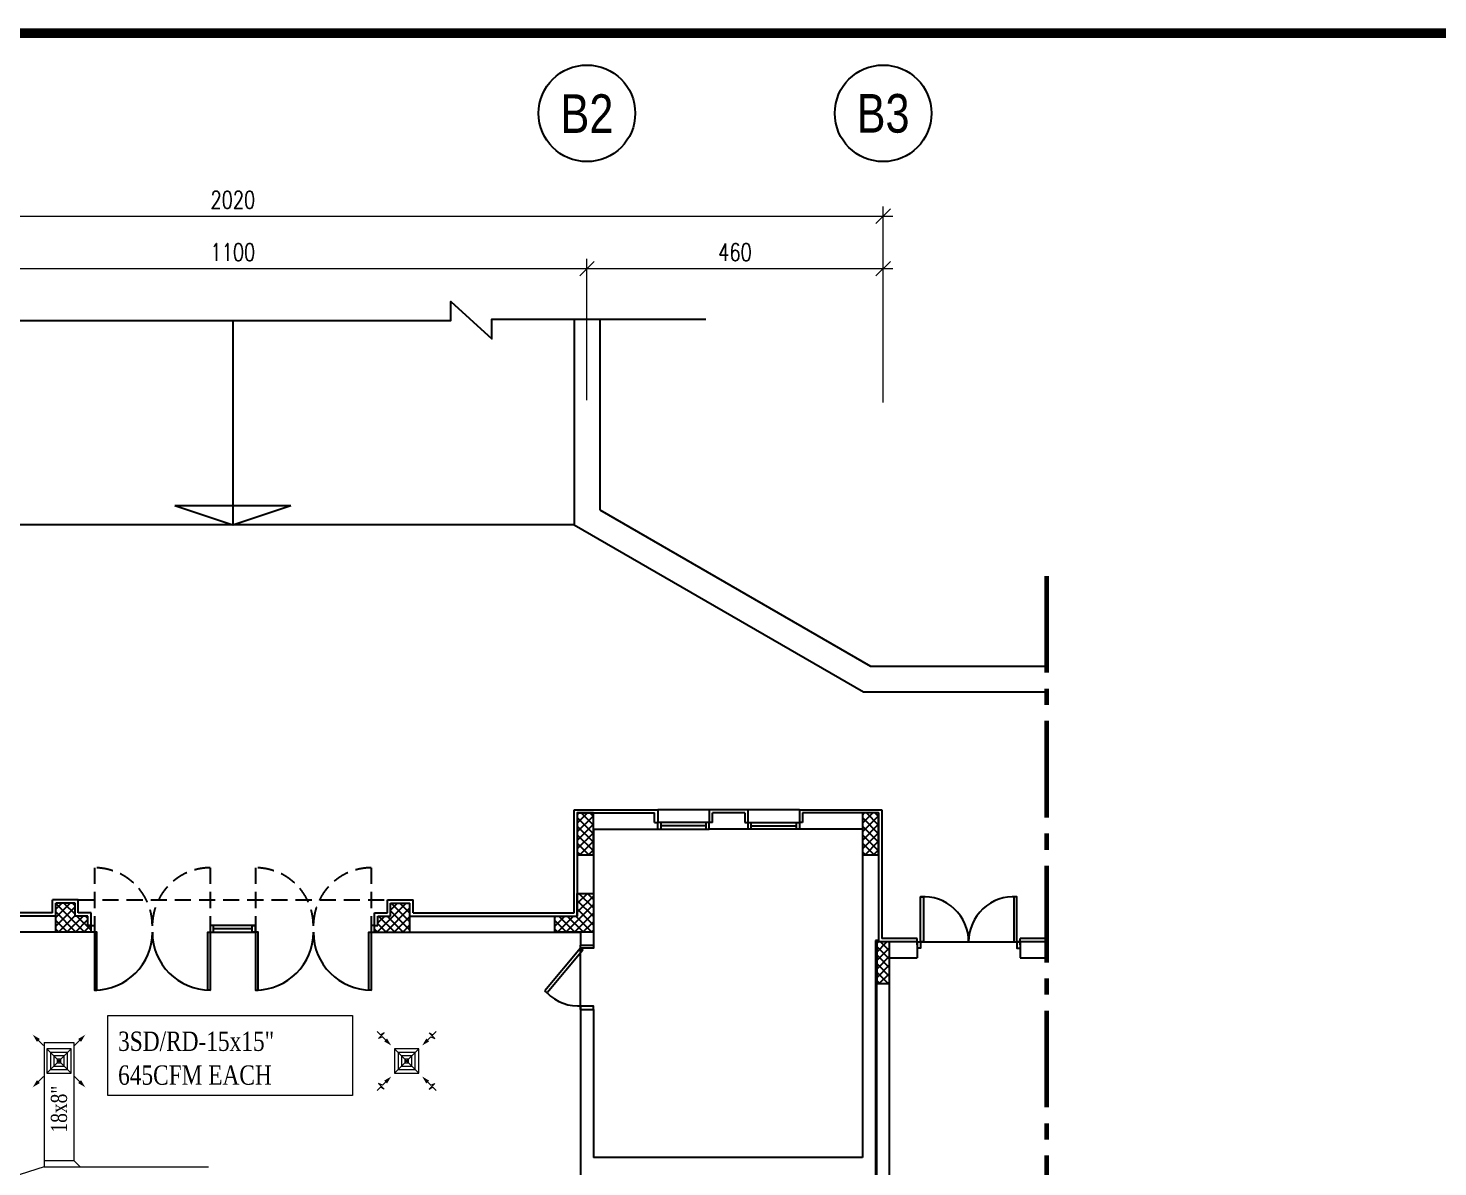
# Model space of a CAD drawing. Extents: x 278386 to 404536, y 8015 to 97114.
# Drawn here: x 360749 to 382642, y 76790 to 94472 of the extents above; entities that cross this region are included whole.
import ezdxf
from ezdxf.enums import TextEntityAlignment as Align

# ---------------------------------------------------------------- set-up
doc = ezdxf.new("R2010")
doc.units = 0
doc.header["$LTSCALE"] = 2
doc.header["$MEASUREMENT"] = 0
for name, pattern in [('1-BLOCK-A_FLOOR PLAN$0$ACAD_ISO09W100', [45, 24, -3, 6, -3, 6, -3]), ('1-BLOCK-A_FLOOR PLAN$0$CENTER2', [1.125, 0.75, -0.125, 0.125, -0.125]), ('1-BLOCK-A_FLOOR PLAN$0$HIDDEN2', [0.1875, 0.125, -0.0625])]:
    doc.linetypes.add(name, pattern=pattern)
doc.layers.get('0').update_dxf_attribs({"color": 1})
for name, color, linetype, lineweight in [('-D', 2, 'Continuous', 13), ('-DT', 4, 'Continuous', 13), ('1-BLOCK-A_FLOOR PLAN$0$AXDIM', 1, 'Continuous', 13), ('1-BLOCK-A_FLOOR PLAN$0$cut', 1, '1-BLOCK-A_FLOOR PLAN$0$ACAD_ISO09W100', 60), ('ac duct1', 50, 'Continuous', 13)]:
    doc.layers.add(name, color=color, linetype=linetype, lineweight=lineweight)
for name, color, linetype in [('1-BLOCK-A_FLOOR PLAN$0$AXIS-NOS', 1, 'Continuous'), ('1-BLOCK-A_FLOOR PLAN$0$Callouts', 9, 'Continuous'), ('1-BLOCK-A_FLOOR PLAN$0$CLADDING', 1, 'Continuous'), ('1-BLOCK-A_FLOOR PLAN$0$COL', 1, 'Continuous'), ('1-BLOCK-A_FLOOR PLAN$0$COL-HAT', 1, 'Continuous'), ('1-BLOCK-A_FLOOR PLAN$0$COLUMN', 1, 'Continuous'), ('1-BLOCK-A_FLOOR PLAN$0$DOOR', 1, 'Continuous'), ('1-BLOCK-A_FLOOR PLAN$0$ROAD', 1, 'Continuous'), ('1-BLOCK-A_FLOOR PLAN$0$STAIR', 1, 'Continuous'), ('1-BLOCK-A_FLOOR PLAN$0$Stairs', 1, 'Continuous'), ('1-BLOCK-A_FLOOR PLAN$0$WALL', 1, 'Continuous'), ('1-BLOCK-A_FLOOR PLAN$0$WIN', 1, 'Continuous'), ('ext', 93, 'Continuous'), ('TITLE-A$0$-ABC', 1, 'Continuous'), ('TITLE-A$0$1-BLOCK-A_FLOOR PLAN$0$ROAD', 1, 'Continuous')]:
    doc.layers.add(name, color=color, linetype=linetype)
doc.styles.add('1-BLOCK-A_FLOOR PLAN$0$ARIAL', font='arial.ttf', dxfattribs={"width": 0.8})
doc.styles.add('1-BLOCK-A_FLOOR PLAN$0$DIMTEXT', font='romans.shx', dxfattribs={"width": 0.75})
doc.styles.add('1-BLOCK-A_FLOOR PLAN$0$TITLE', font='arial.ttf')
doc.styles.add('IBA', font='romantic.ttf', dxfattribs={"width": 0.8, "height": 0.3})
doc.styles.add('manohar', font='romantic.ttf', dxfattribs={"width": 0.8, "height": 0.25})

# ---------------------------------------------------------------- blocks, each defined once
blk = doc.blocks.new('1-BLOCK-A_FLOOR PLAN$0$GRID')
at = {"layer": '1-BLOCK-A_FLOOR PLAN$0$AXIS-NOS', "linetype": 'Continuous'}
blk.add_circle((0, 0), 5, dxfattribs=at)
at = {"layer": '1-BLOCK-A_FLOOR PLAN$0$AXIS-NOS', "linetype": 'Continuous', "style": '1-BLOCK-A_FLOOR PLAN$0$ARIAL', "width": 0.8}
blk.add_attdef('GRID', text='', height=4, dxfattribs=at).set_placement((0, 0), align=Align.MIDDLE)
blk = doc.blocks.new('1-BLOCK-A_FLOOR PLAN$0$W80')
at = {"color": 8}
for p, q in [((0, 0.1), (0.8, 0.1)), ((0.8, 0), (0, 0)), ((0.05, 0), (0.05, 0.1)), ((0.75, 0.05), (0.05, 0.05)), ((0.75, 0.1), (0.75, 0))]:
    blk.add_line(p, q, dxfattribs=at)
blk = doc.blocks.new('1-BLOCK-A_FLOOR PLAN$0$DOOR-1')
at = {"layer": '1-BLOCK-A_FLOOR PLAN$0$DOOR', "color": 9}
for p, q in [((0, 0), (-0.461, -0.549)), ((0, 0), (0.029, -0.024)), ((0.029, -0.024), (-0.432, -0.573)), ((-0.432, -0.573), (-0.461, -0.549))]:
    blk.add_line(p, q, dxfattribs=at)
blk.add_arc((-0.034, -0.194), 0.55, 223.5862, 275.8832, dxfattribs=at)
blk = doc.blocks.new('1-BLOCK-A_FLOOR PLAN$0$_Oblique')
at = {"color": 0, "linetype": 'ByBlock', "lineweight": -2}
blk.add_line((-0.5, -0.5), (0.5, 0.5), dxfattribs=at)
blk = doc.blocks.new('1-BLOCK-A_FLOOR PLAN', base_point=(138.43, 17.087))
at = {"layer": '1-BLOCK-A_FLOOR PLAN$0$COL-HAT', "linetype": 'Continuous'}
h = blk.add_hatch(dxfattribs=at)
h.set_pattern_fill('ANSI37', color=8, scale=0.75, style=0)
h.set_pattern_definition([(45, (105.35, 88.4), (-0.066291, 0.066291), []), (135, (105.35, 88.4), (-0.066291, -0.066291), [])])
h.paths.add_polyline_path([(105.6, 89.05), (105.35, 89.05), (105.35, 88.4), (105.6, 88.4)])
h = blk.add_hatch(dxfattribs=at)
h.set_pattern_fill('ANSI37', color=8, scale=0.75, style=0)
h.set_pattern_definition([(45, (109.78, 88.4), (-0.066291, 0.066291), []), (135, (109.78, 88.4), (-0.066291, -0.066291), [])])
h.paths.add_polyline_path([(110.03, 89.05), (109.78, 89.05), (109.78, 88.4), (110.03, 88.4)])
h = blk.add_hatch(dxfattribs=at)
h.set_pattern_fill('ANSI37', color=8, scale=0.75, style=0)
h.set_pattern_definition([(45, (105, 87.19996), (-0.066291, 0.066291), []), (135, (105, 87.19996), (-0.066291, -0.066291), [])])
h.paths.add_polyline_path([(105.6, 87.8), (105.35, 87.8), (105.35, 87.45), (105, 87.45), (105, 87.2), (105.6, 87.2)])
h = blk.add_hatch(dxfattribs=at)
h.set_pattern_fill('ANSI37', color=8, scale=0.75, style=0)
h.set_pattern_definition([(45, (97.25004, 87.19996), (-0.066291, 0.066291), []), (135, (97.25004, 87.19996), (-0.066291, -0.066291), [])])
h.paths.add_polyline_path([(97.75, 87.45), (97.55, 87.45), (97.55, 87.65), (97.25, 87.65), (97.25, 87.2), (97.8, 87.2), (97.8, 87.3), (97.75, 87.3)])
h = blk.add_hatch(dxfattribs=at)
h.set_pattern_fill('ANSI37', color=8, scale=0.75, style=0)
h.set_pattern_definition([(45, (102.2013, 87.19996), (-0.066291, 0.066291), []), (135, (102.2013, 87.19996), (-0.066291, -0.066291), [])])
h.paths.add_polyline_path([(102.75, 87.65), (102.45, 87.65), (102.45, 87.45), (102.251, 87.45), (102.251, 87.3), (102.201, 87.3), (102.201, 87.2), (102.75, 87.2)])
h = blk.add_hatch(dxfattribs=at)
h.set_pattern_fill('ANSI37', color=8, scale=0.75, style=0)
h.set_pattern_definition([(45, (110, 86.4), (-0.066291, 0.066291), []), (135, (110, 86.4), (-0.066291, -0.066291), [])])
h.paths.add_polyline_path([(110.2, 87.05), (110, 87.05), (110, 86.4), (110.2, 86.4)])
at = {"layer": '1-BLOCK-A_FLOOR PLAN$0$AXDIM', "color": 9, "true_color": 0xbababa}
for p, q in [((89.75, 98.317), (110.25, 98.317)), ((110.1, 97.579), (110.1, 98.467)), ((105.5, 95.461), (105.5, 97.654)), ((105.5, 95.461), (105.5, 97.654)), ((110.1, 95.426), (110.1, 97.654))]:
    blk.add_line(p, q, dxfattribs=at)
at = {"layer": '1-BLOCK-A_FLOOR PLAN$0$AXDIM', "color": 8}
for p, q in [((94.35, 97.504), (105.65, 97.504)), ((105.35, 97.504), (110.25, 97.504))]:
    blk.add_line(p, q, dxfattribs=at)
at = {"layer": '1-BLOCK-A_FLOOR PLAN$0$Callouts', "color": 8}
blk.add_lwpolyline([(92.392, 96.699), (95.776, 96.699), (95.776, 96.993), (96.413, 96.412), (96.413, 96.699), (103.384, 96.699), (103.384, 96.993), (104.021, 96.412), (104.021, 96.716), (107.348, 96.716)], dxfattribs=at)
at = {"layer": '1-BLOCK-A_FLOOR PLAN$0$CLADDING', "color": 8}
for p, q in [((105.3, 89.1), (106.45, 89.1)), ((105.3, 89.1), (106.6, 89.1)), ((105.3, 87.699), (105.3, 89.1)), ((105.3, 87.499), (105.3, 89.1)), ((106.6, 89.1), (106.6, 88.9)), ((107.4, 89.1), (107.4, 88.9)), ((108, 89.1), (107.4, 89.1)), ((108, 89.1), (108, 88.9)), ((108.8, 89.1), (110.08, 89.1)), ((108.8, 89.1), (108.8, 88.9)), ((110.08, 89.1), (110.08, 87.1)), ((97.6, 87.7, 0), (97.2, 87.7)), ((97.2, 87.5, 0), (97.2, 87.7, 0)), ((97.6, 87.5, 0), (97.6, 87.7, 0)), ((102.4, 87.7), (102.8, 87.7, 0)), ((102.4, 87.5, 0), (102.4, 87.7, 0)), ((102.8, 87.5, 0), (102.8, 87.7, 0)), ((97.2, 87.5), (94.7, 87.5)), ((97.8, 87.5), (97.6, 87.5)), ((97.8, 87.3), (97.8, 87.5)), ((102.201, 87.5), (102.4, 87.5)), ((102.201, 87.3), (102.201, 87.5)), ((102.8, 87.5), (105.3, 87.5)), ((110.628, 87.1), (110.08, 87.1)), ((110.628, 87), (110.628, 87.1)), ((112.638, 87.1), (112.228, 87.1)), ((112.228, 87), (112.228, 87.1))]:
    blk.add_line(p, q, dxfattribs=at)
at = {"layer": '1-BLOCK-A_FLOOR PLAN$0$COL', "color": 8}
for p, q in [((97.55, 87.65, 0), (97.25, 87.65, 0)), ((97.25, 87.2), (97.25, 87.65, 0)), ((97.55, 87.45, 0), (97.55, 87.65, 0)), ((102.45, 87.65, 0), (102.75, 87.65, 0)), ((102.45, 87.45, 0), (102.45, 87.65, 0)), ((102.75, 87.2, 0), (102.75, 87.65, 0)), ((97.75, 87.45), (97.55, 87.45)), ((97.75, 87.3), (97.75, 87.45)), ((102.251, 87.45), (102.45, 87.45)), ((102.251, 87.3), (102.251, 87.45)), ((97.8, 87.2), (97.25, 87.2)), ((97.8, 87.3), (97.75, 87.3)), ((97.8, 87.2), (97.8, 87.3)), ((102.201, 87.3), (102.251, 87.3)), ((102.201, 87.2), (102.201, 87.3)), ((102.201, 87.2), (102.201, 87.3)), ((102.201, 87.2), (102.75, 87.2, 0))]:
    blk.add_line(p, q, dxfattribs=at)
at = {"layer": '1-BLOCK-A_FLOOR PLAN$0$COLUMN', "color": 8}
for points in [[(105.35, 88.4), (105.6, 88.4), (105.6, 89.05), (105.35, 89.05)], [(109.78, 88.4), (110.03, 88.4), (110.03, 89.05), (109.78, 89.05)], [(105, 87.45), (105.35, 87.45), (105.35, 87.8), (105.6, 87.8), (105.6, 87.2), (105, 87.2)], [(110, 86.4), (110.2, 86.4), (110.2, 87.05), (110, 87.05)]]:
    blk.add_lwpolyline(points, close=True, dxfattribs=at)
at = {"layer": '1-BLOCK-A_FLOOR PLAN$0$cut', "color": 8, "linetype": '1-BLOCK-A_FLOOR PLAN$0$CENTER2'}
blk.add_line((112.638, 92.729), (112.638, 71.773), dxfattribs=at)
at = {"layer": '1-BLOCK-A_FLOOR PLAN$0$DOOR', "color": 8, "linetype": '1-BLOCK-A_FLOOR PLAN$0$HIDDEN2'}
blk.add_line((97.6, 87.7, 0), (102.4, 87.7, 0), dxfattribs=at)
at = {"layer": '1-BLOCK-A_FLOOR PLAN$0$DOOR', "color": 8}
for p, q in [((100.351, 87.3), (99.65, 87.3)), ((99.65, 87.3), (99.65, 87.2)), ((99.65, 87.2), (100.351, 87.2)), ((100.301, 87.25), (99.7, 87.25)), ((100.351, 87.2), (100.351, 87.3)), ((102.151, 87.3), (102.151, 87.2)), ((102.201, 87.3), (102.151, 87.3)), ((102.151, 87.2), (102.201, 87.2)), ((105.4, 85.998), (105.4, 86.998)), ((110.628, 87.05), (112.228, 87.05))]:
    blk.add_line(p, q, dxfattribs=at)
at = {"layer": '1-BLOCK-A_FLOOR PLAN$0$DOOR', "color": 8, "linetype": '1-BLOCK-A_FLOOR PLAN$0$HIDDEN2'}
for points in [[(98.75, 87.299, 0.414214), (97.85, 88.199), (97.85, 87.299)], [(98.75, 87.299, -0.414214), (99.65, 88.199), (99.65, 87.299)], [(101.251, 87.299, 0.414214), (100.351, 88.199), (100.351, 87.299)], [(101.251, 87.299, -0.414214), (102.151, 88.199), (102.151, 87.299)]]:
    blk.add_lwpolyline(points, format="xyb", dxfattribs=at)
at = {"layer": '1-BLOCK-A_FLOOR PLAN$0$DOOR', "color": 8}
for points in [[(110.728, 87.05), (110.678, 87.05), (110.678, 87.75), (110.728, 87.75), (110.728, 87.05)], [(112.128, 87.05), (112.178, 87.05), (112.178, 87.75), (112.128, 87.75), (112.128, 87.05)], [(105.6, 86.998), (105.6, 86.948), (105.4, 86.948), (105.4, 86.998)], [(110.628, 87.05), (110.678, 87.05), (110.678, 86.95), (110.628, 86.95)], [(112.228, 87.05), (112.178, 87.05), (112.178, 86.95), (112.228, 86.95)], [(105.6, 85.998), (105.6, 86.048), (105.4, 86.048), (105.4, 85.998)]]:
    blk.add_lwpolyline(points, dxfattribs=at)
for points in [[(97.85, 87.3), (97.85, 87.2), (97.8, 87.2), (97.8, 87.3)], [(97.85, 87.199), (97.85, 86.299), (97.89, 86.299), (97.89, 87.199)], [(99.65, 87.199), (99.65, 86.299), (99.61, 86.299), (99.61, 87.199)], [(99.65, 87.3), (99.65, 87.2), (99.7, 87.2), (99.7, 87.3)], [(100.351, 87.3), (100.351, 87.2), (100.301, 87.2), (100.301, 87.3)], [(100.351, 87.199), (100.351, 86.299), (100.391, 86.299), (100.391, 87.199)], [(102.151, 87.199), (102.151, 86.299), (102.111, 86.299), (102.111, 87.199)]]:
    blk.add_lwpolyline(points, close=True, dxfattribs=at)
for centre, radius, start, end in [((110.728, 87.05), 0.7, 0, 94.096), ((112.128, 87.05), 0.7, 85.904, 180), ((97.85, 87.199), 0.9, 270, 360), ((99.65, 87.199), 0.9, 180, 270), ((100.351, 87.199), 0.9, 270, 360), ((102.151, 87.199), 0.9, 180, 270)]:
    blk.add_arc(centre, radius, start, end, dxfattribs=at)
at = {"layer": '1-BLOCK-A_FLOOR PLAN$0$ROAD', "color": 8}
blk.add_line((105.3, 96.509), (105.3, 95.5), dxfattribs=at)
at = {"layer": '1-BLOCK-A_FLOOR PLAN$0$STAIR', "color": 8}
for p, q in [((100, 96.699), (100, 93.525)), ((99.1, 93.825), (100.9, 93.825))]:
    blk.add_line(p, q, dxfattribs=at)
blk.add_lwpolyline([(99.1, 93.825), (100, 93.525), (100.9, 93.825)], dxfattribs=at)
at = {"layer": '1-BLOCK-A_FLOOR PLAN$0$Stairs', "color": 8}
for p, q in [((105.3, 96.699), (105.3, 93.525)), ((105.7, 96.699), (105.7, 93.756)), ((105.7, 93.756), (109.902, 91.33)), ((105.3, 93.525), (94.7, 93.525)), ((105.3, 93.525), (109.794, 90.93)), ((109.902, 91.33), (112.638, 91.33)), ((109.794, 90.93), (112.638, 90.93))]:
    blk.add_line(p, q, dxfattribs=at)
at = {"layer": '1-BLOCK-A_FLOOR PLAN$0$WALL', "color": 8}
for p, q in [((105.35, 89.05), (106.35, 89.05)), ((105.35, 89.05), (106.55, 89.05)), ((105.35, 89.05), (105.35, 87.449)), ((106.55, 88.9), (106.55, 89.05)), ((106.55, 88.9), (106.6, 88.9)), ((106.6, 88.8), (106.6, 88.9)), ((107.4, 88.8), (107.4, 88.9)), ((107.45, 88.9), (107.4, 88.9)), ((107.45, 88.9), (107.45, 89.05)), ((107.95, 89.05), (107.45, 89.05)), ((107.95, 89.05), (107.95, 88.9)), ((107.95, 88.9), (108, 88.9)), ((108, 88.9), (108, 88.8)), ((108.85, 88.9), (108.8, 88.9)), ((108.8, 88.9), (108.8, 88.8)), ((110.03, 89.05), (108.85, 89.05)), ((108.85, 89.05), (108.85, 88.9)), ((109.78, 89.05), (109.78, 83.698)), ((110.03, 89.05), (110.03, 87.07)), ((105.6, 88.8), (106.45, 88.8)), ((105.6, 88.8), (106.6, 88.8)), ((105.6, 88.798), (105.6, 86.998)), ((108, 88.8), (107.4, 88.8)), ((109.78, 88.8), (108.8, 88.8)), ((105.35, 88.299), (105.35, 87.6)), ((97.25, 87.45), (94.65, 87.45)), ((102.75, 87.45), (105.35, 87.45)), ((105.35, 87.45), (105.35, 87.45)), ((97.25, 87.2), (94.6, 87.2)), ((97.8, 87.2), (97.8, 87.3)), ((102.75, 87.2), (105.4, 87.2)), ((105.4, 87.198), (105.4, 86.998)), ((105.4, 86.998), (105.6, 86.998)), ((109.98, 87.07), (109.98, 79.8)), ((110.03, 87.07), (109.98, 87.07)), ((110, 87.05), (110, 86.8)), ((110.628, 87.05), (110, 87.05)), ((110.628, 87.05), (110.628, 86.8)), ((112.638, 87.05), (112.228, 87.05)), ((112.228, 87.05), (112.228, 86.8)), ((110, 80), (110, 86.8)), ((110.2, 86.8), (110.628, 86.8)), ((110.2, 80), (110.2, 86.8)), ((112.228, 86.8), (112.638, 86.8)), ((105.4, 85.998), (105.4, 80.398)), ((105.4, 85.998), (105.6, 85.998)), ((105.6, 85.998), (105.6, 83.698)), ((109.78, 83.698), (105.6, 83.698))]:
    blk.add_line(p, q, dxfattribs=at)
at = {"layer": '1-BLOCK-A_FLOOR PLAN$0$WIN', "color": 8}
for p, q in [((107.4, 89.1), (106.6, 89.1)), ((108.8, 89.1), (108, 89.1))]:
    blk.add_line(p, q, dxfattribs=at)
at = {"layer": '1-BLOCK-A_FLOOR PLAN$0$AXDIM', "color": 9, "true_color": 0xbababa, "xscale": 0.225, "yscale": 0.225, "zscale": 0.225}
for p in [(110.1, 98.317), (105.5, 97.504), (110.1, 97.504)]:
    blk.add_blockref('1-BLOCK-A_FLOOR PLAN$0$_Oblique', p, dxfattribs=at)
at = {"layer": '1-BLOCK-A_FLOOR PLAN$0$AXDIM', "color": 9, "true_color": 0xbababa, "xscale": 0.225, "yscale": 0.225, "zscale": 0.225, "rotation": 180}
blk.add_blockref('1-BLOCK-A_FLOOR PLAN$0$_Oblique', (105.5, 97.504), dxfattribs=at)
at = {"layer": '1-BLOCK-A_FLOOR PLAN$0$AXIS-NOS', "color": 8}
ref = blk.add_blockref('1-BLOCK-A_FLOOR PLAN$0$GRID', (105.5, 99.915), dxfattribs=dict(at, xscale=0.1500000000000021, yscale=0.1500000000000021, zscale=0.1500000000000021))
ref.add_attrib('GRID', 'B2', dxfattribs={"height": 0.6, "style": '1-BLOCK-A_FLOOR PLAN$0$TITLE', "width": 0.8}).set_placement((105.5, 99.915), align=Align.MIDDLE)
ref = blk.add_blockref('1-BLOCK-A_FLOOR PLAN$0$GRID', (110.1, 99.915), dxfattribs=dict(at, xscale=0.1500000000000021, yscale=0.1500000000000021, zscale=0.1500000000000021))
ref.add_attrib('GRID', 'B3', dxfattribs={"height": 0.6, "style": '1-BLOCK-A_FLOOR PLAN$0$TITLE', "width": 0.8}).set_placement((110.1, 99.915), align=Align.MIDDLE)
at = {"layer": '1-BLOCK-A_FLOOR PLAN$0$DOOR', "color": 8, "xscale": 1.202906245290251, "yscale": 1.202906245290251, "zscale": 1.202906245290251, "rotation": 359.9999997881125}
blk.add_blockref('1-BLOCK-A_FLOOR PLAN$0$DOOR-1', (105.4, 86.948), dxfattribs=at)
at = {"layer": '1-BLOCK-A_FLOOR PLAN$0$WIN', "color": 8, "xscale": -1, "rotation": 180}
blk.add_blockref('1-BLOCK-A_FLOOR PLAN$0$W80', (106.6, 88.9), dxfattribs=at)
at = {"layer": '1-BLOCK-A_FLOOR PLAN$0$WIN', "color": 8, "rotation": 180}
blk.add_blockref('1-BLOCK-A_FLOOR PLAN$0$W80', (108.8, 88.9), dxfattribs=at)
at = {"layer": '1-BLOCK-A_FLOOR PLAN$0$AXDIM', "color": 9, "true_color": 0xbababa, "char_height": 0.27, "attachment_point": 5, "style": '1-BLOCK-A_FLOOR PLAN$0$DIMTEXT'}
for s, insert in [('\\A1;2020', (100, 98.572)), ('\\A1;1100', (100, 97.759)), ('\\A1;460', (107.8, 97.759))]:
    blk.add_mtext(s, dxfattribs=dict(at, insert=insert))
blk = doc.blocks.new('A$C51B27907')
blk.add_blockref('1-BLOCK-A_FLOOR PLAN', (123.971, 2.307))
blk = doc.blocks.new('G S 14')
at = {"layer": '-DT', "color": 7}
for p, q in [((-0.345, 0.345), (-0.225, 0.225)), ((0.225, 0.225), (0.345, 0.345)), ((-0.345, -0.345), (-0.225, -0.225)), ((0.225, -0.225), (0.345, -0.345))]:
    blk.add_line(p, q, dxfattribs=at)
at = {"layer": '-DT', "color": 1}
for p, q in [((-0.175, 0.175), (0.175, -0.175)), ((-0.175, -0.175), (0.175, 0.175))]:
    blk.add_line(p, q, dxfattribs=at)
at = {"layer": '-DT', "color": 7}
for points in [[(-0.38, 0.38, 0, 0.06, 0), (-0.298, 0.298, 0.06, 0.06, 0)], [(0.38, 0.38, 0, 0.06, 0), (0.298, 0.298, 0.06, 0.06, 0)], [(-0.38, -0.38, 0, 0.06, 0), (-0.298, -0.298, 0.06, 0.06, 0)], [(0.38, -0.38, 0, 0.06, 0), (0.298, -0.298, 0.06, 0.06, 0)]]:
    blk.add_lwpolyline(points, format="xyseb", dxfattribs=at)
blk.add_lwpolyline([(-0.175, -0.175), (0.175, -0.175), (0.175, 0.175), (-0.175, 0.175)], close=True, dxfattribs=at)
at = {"layer": '-DT', "color": 1}
for points in [[(-0.125, -0.125), (0.125, -0.125), (0.125, 0.125), (-0.125, 0.125)], [(-0.075, -0.075), (0.075, -0.075), (0.075, 0.075), (-0.075, 0.075)], [(-0.025, -0.025), (0.025, -0.025), (0.025, 0.025), (-0.025, 0.025)]]:
    blk.add_lwpolyline(points, close=True, dxfattribs=at)
blk = doc.blocks.new('G R 12')
at = {"layer": '-DT', "color": 7}
for p, q in [((-0.426, 0.426), (-0.38, 0.38)), ((-0.426, 0.426), (-0.38, 0.38)), ((0.426, 0.426), (0.38, 0.38)), ((0.426, 0.426), (0.38, 0.38)), ((-0.407, 0.326), (-0.324, 0.408)), ((-0.407, 0.326), (-0.324, 0.408)), ((-0.352, 0.352), (-0.407, 0.326)), ((-0.352, 0.352), (-0.407, 0.326)), ((-0.324, 0.408), (-0.38, 0.38)), ((-0.324, 0.408), (-0.38, 0.38)), ((-0.352, 0.352), (-0.306, 0.306)), ((-0.352, 0.352), (-0.306, 0.306)), ((0.352, 0.352), (0.306, 0.306)), ((0.352, 0.352), (0.306, 0.306)), ((0.407, 0.326), (0.324, 0.408)), ((0.324, 0.408), (0.38, 0.38)), ((0.407, 0.326), (0.324, 0.408)), ((0.324, 0.408), (0.38, 0.38)), ((0.352, 0.352), (0.407, 0.326)), ((0.352, 0.352), (0.407, 0.326)), ((-0.426, -0.426), (-0.38, -0.38)), ((-0.426, -0.426), (-0.38, -0.38)), ((-0.352, -0.352), (-0.407, -0.326)), ((-0.407, -0.326), (-0.324, -0.408)), ((-0.352, -0.352), (-0.407, -0.326)), ((-0.407, -0.326), (-0.324, -0.408)), ((-0.324, -0.408), (-0.38, -0.38)), ((-0.324, -0.408), (-0.38, -0.38)), ((-0.352, -0.352), (-0.306, -0.306)), ((-0.352, -0.352), (-0.306, -0.306)), ((0.352, -0.352), (0.306, -0.306)), ((0.352, -0.352), (0.306, -0.306)), ((0.407, -0.326), (0.324, -0.408)), ((0.407, -0.326), (0.324, -0.408)), ((0.324, -0.408), (0.38, -0.38)), ((0.324, -0.408), (0.38, -0.38)), ((0.352, -0.352), (0.407, -0.326)), ((0.352, -0.352), (0.407, -0.326)), ((0.426, -0.426), (0.38, -0.38)), ((0.426, -0.426), (0.38, -0.38))]:
    blk.add_line(p, q, dxfattribs=at)
at = {"layer": '-DT', "color": 1}
for p, q in [((-0.175, 0.175), (0.175, -0.175)), ((-0.175, -0.175), (0.175, 0.175)), ((-0.175, 0.175), (0.175, -0.175)), ((-0.175, -0.175), (0.175, 0.175))]:
    blk.add_line(p, q, dxfattribs=at)
at = {"layer": '-DT', "color": 7}
for points in [[(-0.225, 0.225, 0, 0.06, 0), (-0.306, 0.306, 0.06, 0.06, 0)], [(-0.225, 0.225, 0, 0.06, 0), (-0.306, 0.306, 0.06, 0.06, 0)], [(0.225, 0.225, 0, 0.06, 0), (0.306, 0.306, 0.06, 0.06, 0)], [(0.225, 0.225, 0, 0.06, 0), (0.306, 0.306, 0.06, 0.06, 0)], [(-0.225, -0.225, 0, 0.06, 0), (-0.306, -0.306, 0.06, 0.06, 0)], [(-0.225, -0.225, 0, 0.06, 0), (-0.306, -0.306, 0.06, 0.06, 0)], [(0.225, -0.225, 0, 0.06, 0), (0.306, -0.306, 0.06, 0.06, 0)], [(0.225, -0.225, 0, 0.06, 0), (0.306, -0.306, 0.06, 0.06, 0)]]:
    blk.add_lwpolyline(points, format="xyseb", dxfattribs=at)
blk.add_lwpolyline([(-0.175, -0.175), (0.175, -0.175), (0.175, 0.175), (-0.175, 0.175)], close=True, dxfattribs=at)
blk.add_lwpolyline([(-0.175, -0.175), (0.175, -0.175), (0.175, 0.175), (-0.175, 0.175)], close=True, dxfattribs=at)
at = {"layer": '-DT', "color": 1}
for points in [[(-0.125, -0.125), (0.125, -0.125), (0.125, 0.125), (-0.125, 0.125)], [(-0.125, -0.125), (0.125, -0.125), (0.125, 0.125), (-0.125, 0.125)], [(-0.075, -0.075), (0.075, -0.075), (0.075, 0.075), (-0.075, 0.075)], [(-0.075, -0.075), (0.075, -0.075), (0.075, 0.075), (-0.075, 0.075)], [(-0.025, -0.025), (0.025, -0.025), (0.025, 0.025), (-0.025, 0.025)], [(-0.025, -0.025), (0.025, -0.025), (0.025, 0.025), (-0.025, 0.025)]]:
    blk.add_lwpolyline(points, close=True, dxfattribs=at)

msp = doc.modelspace()

# ---------------------------------------------------------------- linework, layer by layer
at = {"layer": '-D'}
msp.add_lwpolyline([(361983, 79139), (365783, 79139), (365783, 77900), (361983, 77900)], close=True, dxfattribs=at)
at = {"layer": 'ac duct1'}
for p, q in [((360997, 78721, 0), (360997, 76790, 0)), ((360997, 78721, 0), (361457, 78721, 0)), ((361457, 78721, 0), (361457, 76890, 0)), ((360997, 76890, 0), (361457, 76890, 0)), ((361457, 76890, 0), (361557, 76790, 0)), ((360997, 76790, 0), (360497, 76630, 0)), ((360997, 76790, 0), (363547, 76790, 0))]:
    msp.add_line(p, q, dxfattribs=at)
at = {"layer": 'TITLE-A$0$-ABC', "color": 3, "const_width": 150}
msp.add_lwpolyline([(282886, 94397), (402286, 94397), (402286, 10295), (282886, 10295)], close=True, dxfattribs=at)
at = {"layer": 'TITLE-A$0$1-BLOCK-A_FLOOR PLAN$0$ROAD'}
msp.add_arc((363923, 70118), 24330, 5.1431, 5.1431, dxfattribs=at)

# ---------------------------------------------------------------- block references
at = {"layer": '-DT'}
for name, p, xscale, yscale, zscale in [('G S 14', (361227, 78433, 0), 1071.428571428584, 1071.428571428584, 1071.428571428584), ('G R 12', (366627, 78433, 0), 1071.580694820767, 1071.580694820767, 1071.580694820767)]:
    msp.add_blockref(name, p, dxfattribs=dict(at, xscale=xscale, yscale=yscale, zscale=zscale))
at = {"layer": 'ext', "linetype": 'Continuous', "xscale": 1000, "yscale": 1000, "zscale": 1000}
msp.add_blockref('A$C51B27907', (278386, 8015), dxfattribs=at)

# ---------------------------------------------------------------- texts
at = {"layer": '-DT', "style": 'IBA', "width": 0.8}
for s, p in [('3SD/RD-15x15"', (362145, 78590)), ('645CFM EACH', (362145, 78065))]:
    msp.add_text(s, height=300, dxfattribs=at).set_placement(p)
at = {"layer": 'ac duct1', "style": 'manohar', "width": 0.8}
msp.add_text('18x8"', height=250, rotation=90, dxfattribs=at).set_placement((361351, 77322))

doc.saveas('drawing.dxf')
